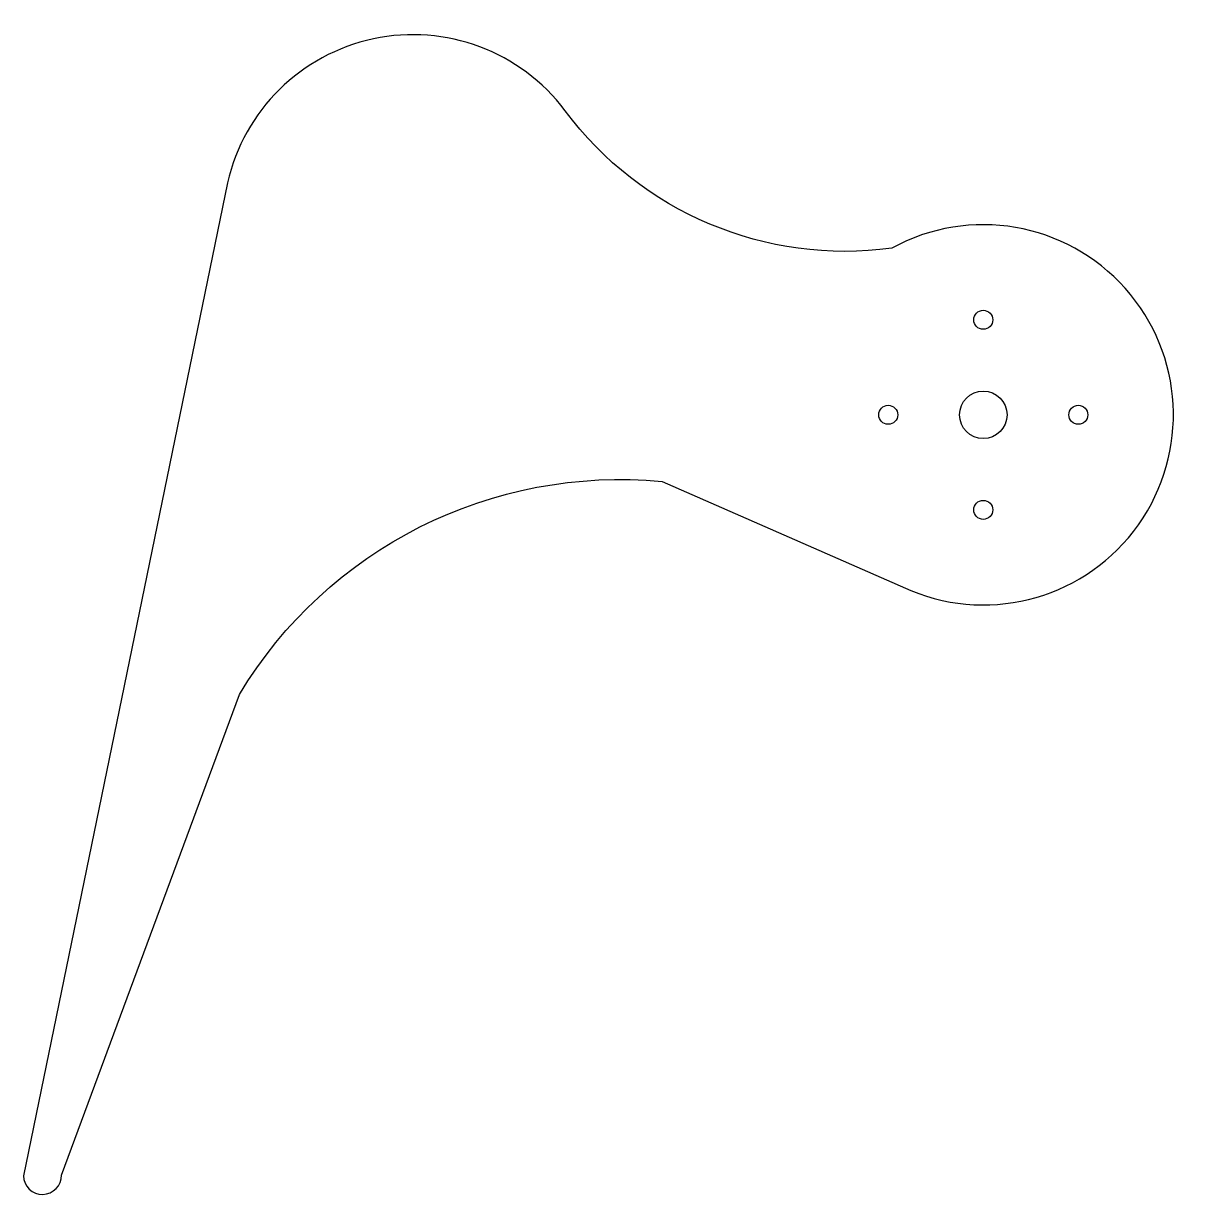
# Model space of a CAD drawing. Extents: x -21 to 102, y -122 to 1.
import ezdxf

# ---------------------------------------------------------------- set-up
doc = ezdxf.new("R2010")
doc.units = 0
doc.layers.get('0').update_dxf_attribs({"linetype": 'continuous'})

# ---------------------------------------------------------------- blocks, each defined once
blk = doc.blocks.new('SKETCH')
at = {"color": 7}
blk.add_lwpolyline([(1.72, -69.43, -0.288843), (46.21, -47.02), (72.39, -58.5, 1.587359), (70.37, -22.47, -0.272784), (36, -8, 0.639286), (0.49, -15.58), (-21, -120.07, 1), (-17, -120)], format="xyb", close=True, dxfattribs=at)
for centre, radius in [((80, -30), 1), ((80, -40), 2.5), ((70, -40), 1), ((90, -40), 1), ((80, -50), 1)]:
    blk.add_circle(centre, radius, dxfattribs=at)

msp = doc.modelspace()

# ---------------------------------------------------------------- block references
at = {"color": 7}
msp.add_blockref('SKETCH', (0, 0), dxfattribs=at)

doc.saveas('drawing.dxf')
